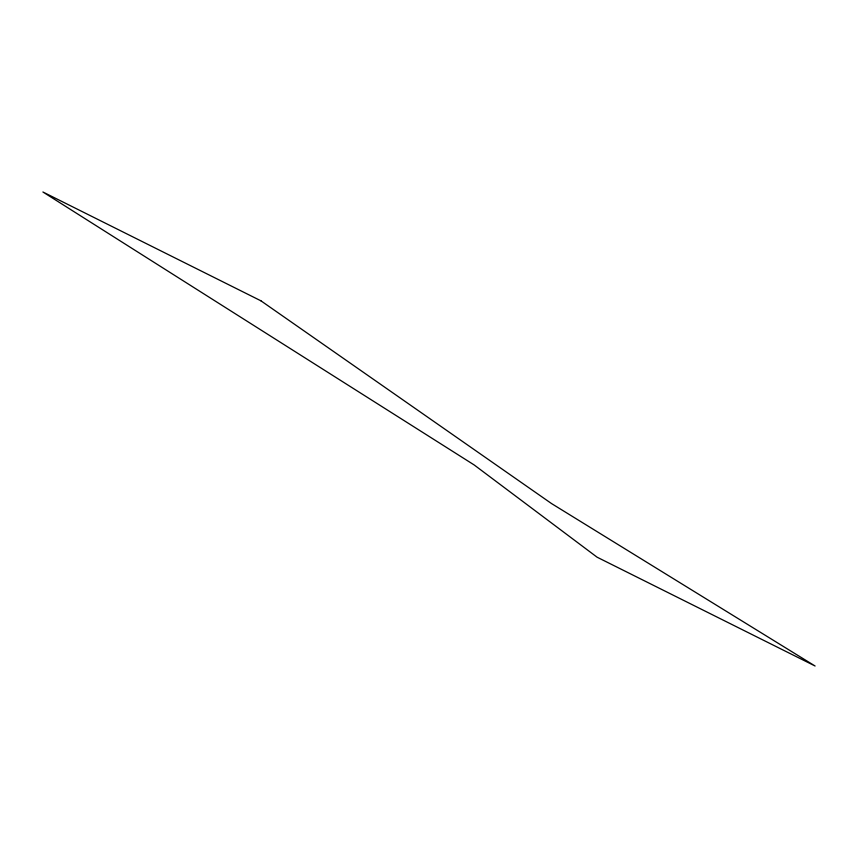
<?xml version="1.0" encoding="UTF-8"?>
<svg xmlns="http://www.w3.org/2000/svg" width="858" height="858" viewBox="0 0 858 858"><rect width="100%" height="100%" fill="white"/><g stroke="black" fill="none" stroke-linecap="round" stroke-linejoin="round"><path stroke-width="1.29" d="M260.907 300.804L42.9 191.988L474.184 464.961L597.093 557.196L815.1 666.012L551.544 503.571L260.907 300.804"/></g></svg>
